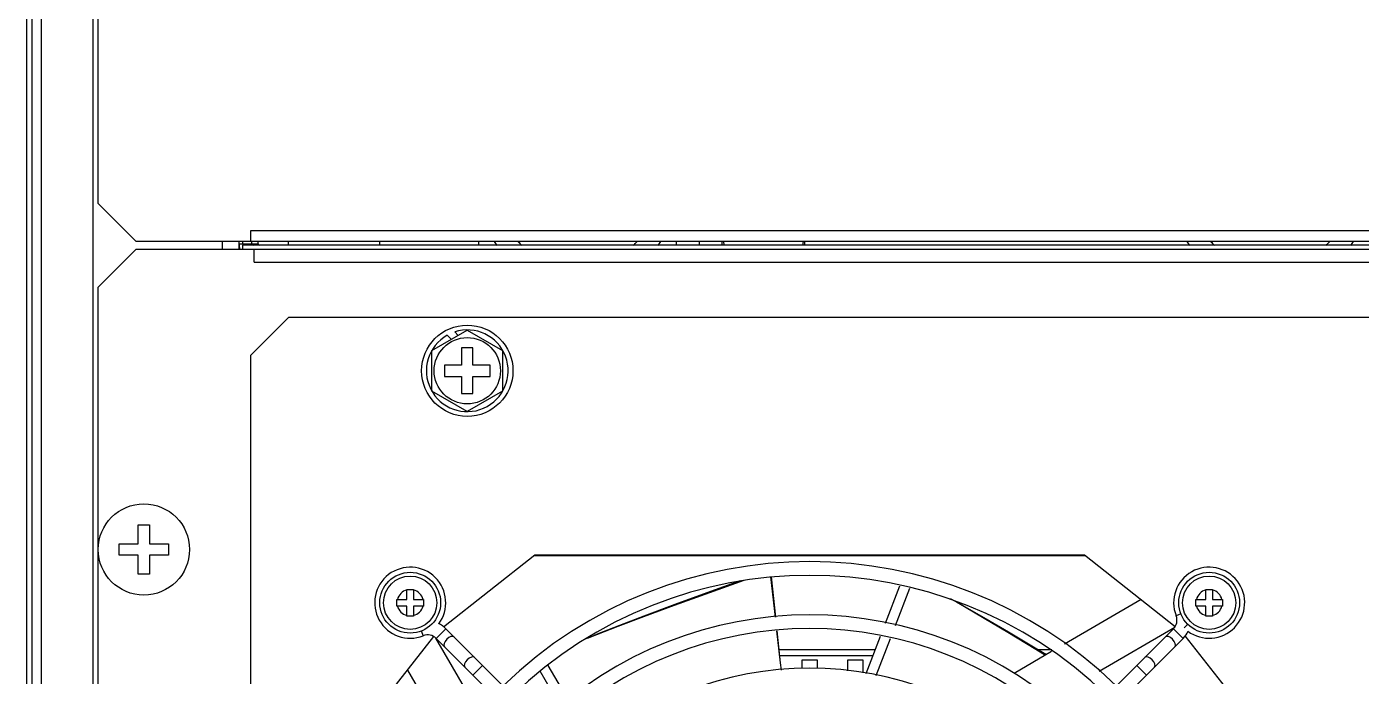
# Model space of a CAD drawing. Header units: millimetres. Extents: x -3 to 101, y -1 to 134.
# Drawn here: x 0 to 17.54, y 42.98 to 51.52 of the extents above; entities that cross this region are included whole.
import ezdxf

# ---------------------------------------------------------------- set-up
doc = ezdxf.new("R2010")
doc.units = ezdxf.units.MM

msp = doc.modelspace()

# ---------------------------------------------------------------- linework, layer by layer
for p, q in [((0, 3.4), (0, 88.4)), ((0.07, 3.34), (0.07, 88.46)), ((0.19, 88.45), (0.19, 3.35)), ((0.87, 88.15), (0.87, 3.65)), ((0.94, 49.2), (0.94, 87.2)), ((0.94, 49.2), (1.44, 48.7)), ((2.94, 48.84), (2.94, 48.7)), ((32.24, 48.84), (2.94, 48.84)), ((1.44, 48.6), (0.94, 48.1)), ((34.44, 48.7), (1.44, 48.7)), ((1.44, 48.6), (34.39, 48.6)), ((2.57, 48.7), (2.57, 48.6)), ((2.79, 48.7), (2.79, 48.6)), ((2.79, 48.67), (2.84, 48.67)), ((2.84, 48.67), (2.84, 48.7)), ((2.84, 48.67), (2.96, 48.67)), ((2.84, 48.6), (2.84, 48.65)), ((32.64, 48.65), (2.84, 48.65)), ((2.96, 48.67), (2.96, 48.7)), ((2.96, 48.67), (3.04, 48.67)), ((2.99, 48.43), (2.99, 48.6)), ((3.04, 48.67), (3.04, 48.7)), ((3.44, 48.65), (3.44, 48.7)), ((4.64, 48.65), (4.64, 48.7)), ((5.94, 48.65), (5.94, 48.7)), ((8.54, 48.65), (8.54, 48.7)), ((8.84, 48.65), (8.84, 48.7)), ((9.14, 48.65), (9.14, 48.7)), ((9.157, 48.7), (9.163, 48.65)), ((10.203, 48.7), (10.197, 48.65)), ((10.22, 48.7), (10.22, 48.65)), ((2.99, 48.43), (32.59, 48.43)), ((0.94, 6.45), (0.94, 48.1)), ((3.44, 47.7), (2.94, 47.2)), ((32.14, 47.7), (3.44, 47.7)), ((5.326, 47.268), (5.79, 47.535)), ((5.79, 47.535), (6.254, 47.268)), ((5.526, 47.468), (5.58, 47.414)), ((5.67, 47.466), (5.625, 47.511)), ((2.94, 47.2), (2.94, 30.2)), ((5.326, 46.732), (5.326, 47.268)), ((5.715, 47.3), (5.715, 47.075)), ((5.865, 47.3), (5.715, 47.3)), ((5.865, 47.075), (5.865, 47.3)), ((6.254, 47.268), (6.254, 46.732)), ((5.49, 47.075), (5.49, 46.925)), ((5.715, 47.075), (5.49, 47.075)), ((6.09, 47.075), (5.865, 47.075)), ((6.09, 46.925), (6.09, 47.075)), ((5.49, 46.925), (5.715, 46.925)), ((5.715, 46.925), (5.715, 46.7)), ((5.865, 46.7), (5.865, 46.925)), ((5.865, 46.925), (6.09, 46.925)), ((5.79, 46.464), (5.326, 46.732)), ((5.715, 46.7), (5.865, 46.7)), ((6.254, 46.732), (5.79, 46.464)), ((1.465, 44.725), (1.465, 44.975)), ((1.465, 44.975), (1.615, 44.975)), ((1.615, 44.975), (1.615, 44.725)), ((1.215, 44.575), (1.215, 44.725)), ((1.215, 44.725), (1.465, 44.725)), ((1.465, 44.575), (1.215, 44.575)), ((1.465, 44.325), (1.465, 44.575)), ((1.615, 44.725), (1.865, 44.725)), ((1.615, 44.575), (1.615, 44.325)), ((1.865, 44.575), (1.615, 44.575)), ((1.865, 44.725), (1.865, 44.575)), ((5.476, 43.632), (6.68, 44.58)), ((13.917, 44.567), (6.663, 44.567)), ((6.68, 44.58), (13.9, 44.58)), ((13.9, 44.58), (15.095, 43.639)), ((1.615, 44.325), (1.465, 44.325)), ((8.944, 44.085), (9.379, 44.242)), ((8.976, 44.083), (9.429, 44.245)), ((9.84, 43.759), (9.78, 44.292)), ((9.843, 43.759), (9.786, 44.292)), ((4.996, 43.994), (4.996, 44.125)), ((4.996, 44.125), (5.084, 44.125)), ((5.084, 44.125), (5.084, 43.994)), ((11.287, 43.68), (11.475, 44.17)), ((11.419, 43.652), (11.608, 44.143)), ((15.496, 43.994), (15.496, 44.125)), ((15.496, 44.125), (15.584, 44.125)), ((15.584, 44.125), (15.584, 43.994)), ((4.865, 43.906), (4.865, 43.994)), ((4.865, 43.994), (4.996, 43.994)), ((4.996, 43.906), (4.865, 43.906)), ((4.996, 43.775), (4.996, 43.906)), ((5.084, 43.994), (5.215, 43.994)), ((5.084, 43.906), (5.084, 43.775)), ((5.215, 43.906), (5.084, 43.906)), ((5.215, 43.994), (5.215, 43.906)), ((12.138, 44.007), (12.221, 43.96)), ((14.647, 43.992), (13.64, 43.406)), ((15.365, 43.906), (15.365, 43.994)), ((15.365, 43.994), (15.496, 43.994)), ((15.496, 43.906), (15.365, 43.906)), ((15.496, 43.775), (15.496, 43.906)), ((15.584, 43.994), (15.715, 43.994)), ((15.584, 43.906), (15.584, 43.775)), ((15.715, 43.906), (15.584, 43.906)), ((15.715, 43.994), (15.715, 43.906)), ((5.084, 43.775), (4.996, 43.775)), ((15.169, 43.804), (15.105, 43.779)), ((15.584, 43.775), (15.496, 43.775)), ((4.41, 42.31), (5.351, 43.505)), ((5.186, 43.579), (5.211, 43.516)), ((5.51, 43.607), (5.383, 43.48)), ((5.51, 43.607), (9.647, 39.471)), ((9.907, 43.161), (9.86, 43.579)), ((9.907, 43.161), (9.862, 43.579)), ((15.07, 43.607), (10.933, 39.471)), ((11.033, 43.02), (11.221, 43.509)), ((14.093, 43.052), (15.087, 43.63)), ((15.197, 43.48), (15.07, 43.607)), ((15.258, 43.668), (15.21, 43.62)), ((15.222, 43.514), (16.17, 42.31)), ((5.943, 42.51), (5.376, 43.485)), ((5.383, 43.48), (9.519, 39.343)), ((7.354, 43.478), (7.382, 43.489)), ((11.152, 43.33), (9.889, 43.33)), ((15.197, 43.48), (11.061, 39.343)), ((11.164, 42.991), (11.353, 43.481)), ((13.471, 43.33), (13.298, 43.33)), ((11.122, 43.251), (9.897, 43.251)), ((9.918, 43.063), (9.907, 43.161)), ((10.19, 43.083), (10.19, 43.2)), ((10.19, 43.2), (10.39, 43.2)), ((10.39, 43.2), (10.39, 43.083)), ((10.79, 43.054), (10.79, 43.2)), ((10.79, 43.2), (10.99, 43.2)), ((10.99, 43.2), (10.99, 43.029)), ((13.469, 43.307), (12.976, 43.02)), ((5.003, 43.064), (5.583, 42.067)), ((5.991, 43.126), (5.864, 42.999)), ((7.015, 42.59), (6.746, 43.048)), ((7.118, 42.677), (6.855, 43.126)), ((14.716, 42.999), (14.589, 43.126))]:
    msp.add_line(p, q)
for points in [[(7.381, 43.49), (7.501, 43.54), (7.796, 43.656), (8.115, 43.778), (8.52, 43.93), (8.944, 44.085)], [(7.382, 43.489), (7.492, 43.533), (7.772, 43.64), (8.112, 43.768), (8.515, 43.916), (8.976, 44.083)], [(12.221, 43.96), (12.324, 43.901), (12.583, 43.749), (12.894, 43.562), (13.261, 43.34), (13.39, 43.261)], [(12.222, 43.961), (12.335, 43.898), (12.61, 43.74), (12.904, 43.567), (13.275, 43.345), (13.402, 43.267)], [(5.616, 43.501), (5.599, 43.508), (5.575, 43.505), (5.548, 43.491), (5.521, 43.469), (5.499, 43.442), (5.485, 43.415), (5.482, 43.391), (5.489, 43.374)], [(15.091, 43.374), (15.098, 43.391), (15.095, 43.415), (15.081, 43.442), (15.059, 43.469), (15.032, 43.491), (15.005, 43.505), (14.981, 43.508), (14.964, 43.501)], [(5.885, 43.232), (5.868, 43.239), (5.844, 43.236), (5.817, 43.222), (5.79, 43.2), (5.768, 43.173), (5.754, 43.146), (5.751, 43.122), (5.758, 43.105)], [(14.822, 43.105), (14.829, 43.122), (14.826, 43.146), (14.812, 43.173), (14.79, 43.2), (14.763, 43.222), (14.736, 43.236), (14.712, 43.239), (14.695, 43.232)]]:
    msp.add_lwpolyline(points)
for centre, radius in [((5.79, 47), 0.6), ((5.79, 47), 0.436), ((1.54, 44.65), 0.6), ((5.04, 43.95), 0.4), ((5.04, 43.95), 0.35), ((15.54, 43.95), 0.4), ((15.54, 43.95), 0.35)]:
    msp.add_circle(centre, radius)
for centre, radius, start, end in [((3.06, 48.67), 0.27, 180, 195.1478), ((2.98, 48.67), 0.14, 180, 188.1998), ((2.98, 48.67), 0.02, 180, 270), ((3.06, 48.67), 0.02, 180, 270), ((7.24, 49.4), 1.3, 212.6065, 215.3326), ((7.24, 49.4), 1.05, 222.0044, 225.6459), ((7.24, 49.4), 1.05, 314.3541, 317.9956), ((7.24, 49.4), 1.3, 324.6674, 327.3935), ((16.342, 49.4), 1.3, 212.6065, 215.3326), ((16.342, 49.4), 1.05, 222.0044, 225.6459), ((16.342, 49.4), 1.05, 314.3541, 317.9956), ((16.342, 49.4), 1.3, 324.6674, 327.3935), ((5.79, 47), 0.537, 119.3662, 107.9007), ((5.04, 43.95), 0.467, 323.2868, 291.5016), ((10.29, 38.7), 5.79, 45.8941, 134.1059), ((15.54, 43.95), 0.467, 233.2738, 201.5016), ((10.29, 38.7), 5.61, 45.9227, 134.0773), ((5.04, 43.95), 0.174, 104.5292, 165.4708), ((5.04, 43.95), 0.174, 14.5292, 75.4708), ((15.54, 43.95), 0.174, 104.5292, 165.4708), ((15.54, 43.95), 0.174, 14.5292, 75.4708), ((5.04, 43.95), 0.174, 194.5292, 255.4708), ((5.04, 43.95), 0.174, 284.5292, 345.4708), ((15.54, 43.95), 0.174, 194.5292, 255.4708), ((15.54, 43.95), 0.174, 284.5292, 345.4708), ((5.27, 43.367), 0.34, 45, 65.2944), ((10.29, 38.7), 5.09, 46.0168, 133.9832), ((14.957, 43.72), 0.16, 315, 21.5016), ((5.27, 43.367), 0.16, 45, 111.5016), ((10.29, 38.7), 4.91, 46.0511, 133.9489), ((14.957, 43.72), 0.34, 315, 335.2944), ((10.29, 38.7), 4.39, 46.1756, 133.8244)]:
    msp.add_arc(centre, radius, start, end)

doc.saveas('drawing.dxf')
